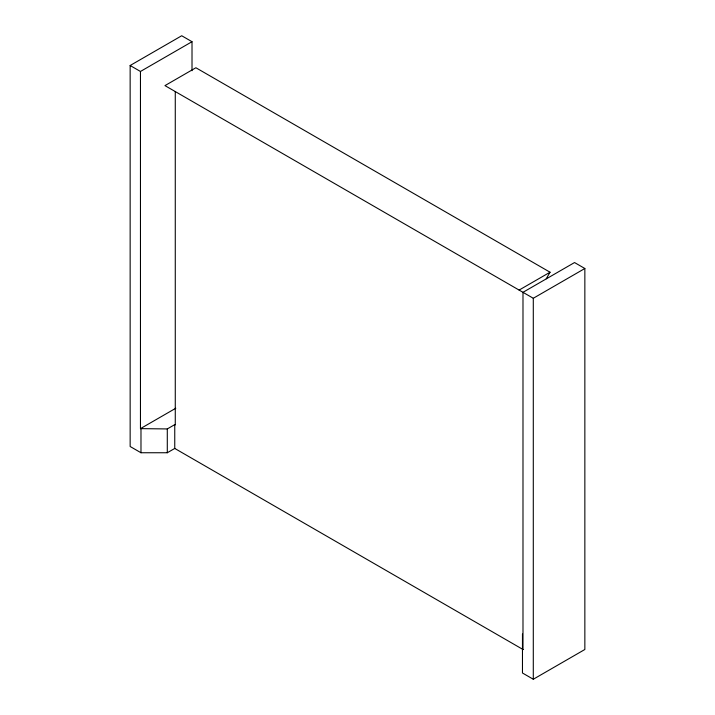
<?xml version="1.0" encoding="UTF-8"?>
<svg xmlns="http://www.w3.org/2000/svg" width="715" height="715" viewBox="0 0 715 715"><rect width="100%" height="100%" fill="white"/><g stroke="black" fill="none" stroke-linecap="round" stroke-linejoin="round"><path stroke-width="1.07" d="M546.242 278.796L550.041 272.218L195.892 67.755L164.959 85.612L533.292 298.271L584.852 268.5L584.852 649.488L533.292 679.25L522.468 673.003L522.468 633.999M523.174 649.595L174.755 448.439L167.292 452.747L140.98 452.747L130.148 446.5L130.148 65.512L181.708 35.75L192.013 41.702L192.013 70.722M130.148 65.512L140.462 71.464L192.013 41.702M140.462 71.464L140.462 428.634L175.783 408.247M140.462 428.634L167.292 428.937L174.755 424.63L175.273 424.925L175.273 91.565M519.108 290.076L550.041 272.218M584.852 268.5L574.538 262.548L522.987 292.319L522.987 649.488M533.292 298.271L533.292 679.25M174.755 424.63L174.755 448.439M167.292 428.937L167.292 452.747M140.98 428.937L140.98 452.747"/></g></svg>
